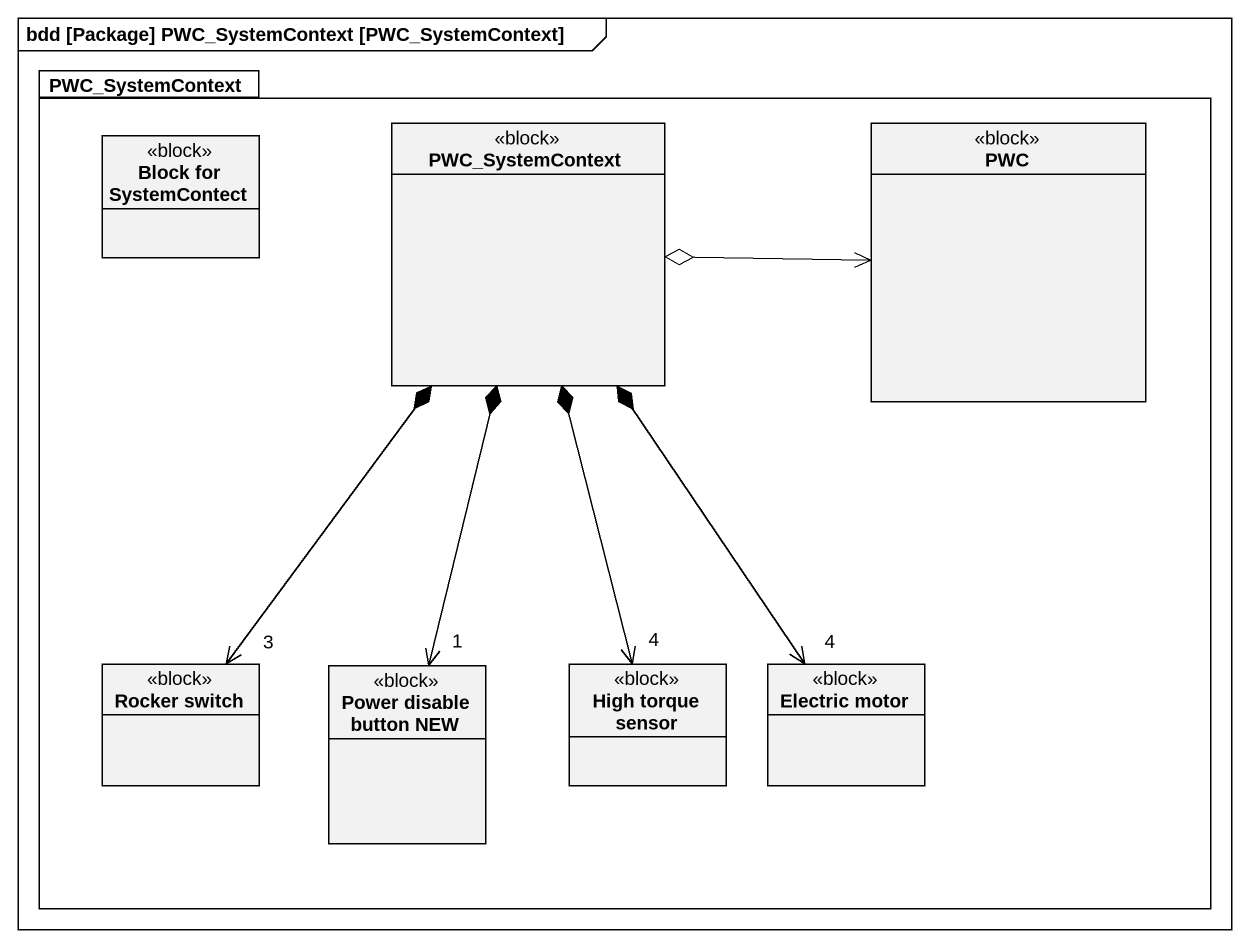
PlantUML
@startuml
mainframe bdd [Package] PWC_SystemContext [PWC_SystemContext]
hide circle
hide empty members
package PWC_SystemContext {
  class "Block for SystemContect" as Block_for_SystemContect <<block>>
  class "PWC_SystemContext" as PWC_SystemContext_2 <<block>>
  class PWC <<block>>
  class "Rocker switch" as Rocker_switch <<block>>
  class "Power disable button NEW" as Power_disable_button_NEW <<block>>
  class "High torque sensor" as High_torque_sensor <<block>>
  class "Electric motor" as Electric_motor <<block>>
}
PWC <-left-o PWC_SystemContext_2
Rocker_switch "3" <-up-* PWC_SystemContext_2
Power_disable_button_NEW "1" <-up-* PWC_SystemContext_2
High_torque_sensor "4" <-up-* PWC_SystemContext_2
Electric_motor "4" <-up-* PWC_SystemContext_2
@enduml
